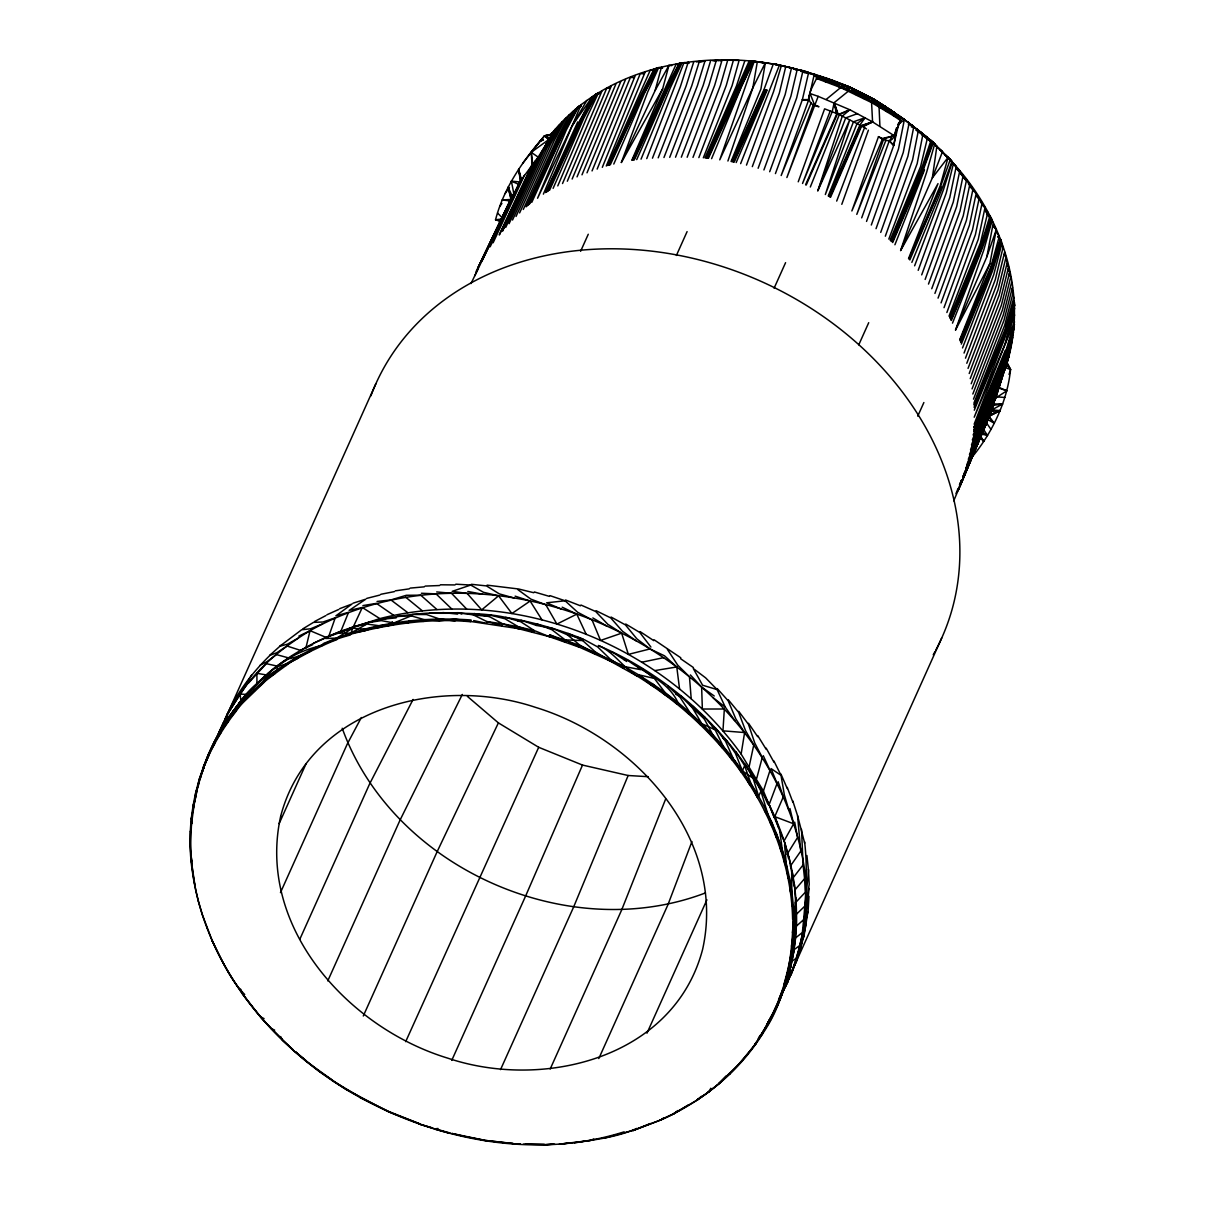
<?xml version="1.0" encoding="UTF-8"?>
<svg xmlns="http://www.w3.org/2000/svg" width="1205" height="1205" viewBox="0 0 1205 1205"><rect width="100%" height="100%" fill="white"/><g stroke="black" fill="none" stroke-linecap="round" stroke-linejoin="round"><path stroke-width="1.5" d="M809.097 888.431C805.377 926.359 798.011 965.506 778.882 999.111M1006.717 364C1033.634 277.466 987.061 180.163 915.815 130.004M579.695 639.162L583.325 639.132C558.277 629.221 532.233 621.87 505.678 617.367C479.786 611.884 453.487 613.707 427.323 613.164C383.326 615.951 339.569 627.715 301.34 649.962C224.537 693.161 178.777 785.178 192.514 872.48C205.769 963.819 268.293 1041.994 345.699 1089.184C427.609 1138.635 531.571 1161.108 624.145 1131.841M688.688 1104.759L673.746 1113.797L659.963 1120.289C701.928 1101.822 739.328 1071.878 763.398 1032.534C788.838 994.893 793.357 948.922 793.221 904.744C784.967 808.525 720.183 724.702 639.478 675.568M204.805 765.115C227.278 701.024 285.54 652.387 350.354 634.99L352.704 628.197L336.662 638.093L336.647 639.78C320.364 645.488 305.693 655.625 288.552 658.774C273.038 668.263 259.406 680.705 247.146 694.065C223.573 720.153 205.648 752.342 198.102 786.699M804.594 841.768C808.148 871.652 805.392 902.485 802.379 932.489L795.21 938.198M195.556 798.147C200.602 766.26 216.584 736.195 236.391 710.784C252.312 687.739 276.352 673.354 298.102 656.469L298.177 658.111C275.84 670.432 252.854 681.91 238.424 704.202C225.38 721.087 214.219 739.84 206.793 759.858M871.305 225.019L898.493 148.983L904.368 119.687L899.231 118.316L873.685 102.561L873.866 99.503C843.786 81.804 809.655 71.758 775.764 64.468C696.023 49.767 602.605 68.851 550.384 135.171M267.585 673.866C283.793 659.391 302.109 649.435 323.347 645.247L323.332 643.575L336.662 638.093L350.414 633.273L364.467 630.863L364.558 629.146C399.217 620.078 435.382 617.352 471.08 620.003L470.673 621.75C425.817 617.487 381.126 625.44 338.138 637.581M808.977 896.339L808.103 911.251L799.774 945.518L793.809 949.826M787.272 979.424C828.874 839.539 723.467 698.659 598.298 645.488C614.324 652.056 622.865 667.856 637.611 676.351C651.272 684.817 664.437 694.095 676.999 704.142C701.265 723.859 723.06 746.648 741.211 772.119C771.637 815.047 791.489 866.395 792.619 919.325M326.54 637.083L338.951 633.002L350.414 633.273L364.558 629.146L378.912 627.444L379.048 625.711L393.674 624.702L393.854 622.97L411.221 615.86L424.235 619.626L439.403 620.786L455.339 619.159L517.909 628.558L549.103 636.586L579.68 647.311L609.293 660.611L637.611 676.351L638.469 674.755L654.375 678.43L665.265 692.815L676.999 704.142M787.121 982.979C797.906 960.43 804.684 936.315 807.802 911.583M798.237 181.804L824.612 108.827L838.71 114.324L863.066 126.721L872.571 121.901L849.856 109.76L818.195 96.37L786.88 177.542L813.435 104.368L818.963 106.748C801.626 103.525 811.206 89.667 816.553 78.445L840.653 87.573L871.577 102.591L873.685 102.561C875.899 98.208 869.98 96.927 871.577 102.591L872.571 121.901L894.2 135.713C891.7 144.118 883.16 140.021 878.49 136.632L851.86 210.965L882.376 139.223L894.2 135.713L900.662 120.621L899.231 118.316M795.104 940.322L796.49 925.184L795.948 897.981M792.483 932.866L795.511 899.668L794.426 884.274M190.495 831.706L195.812 791.79L197.334 788.401M795.421 69.98C806.491 69.047 815.002 76.728 824.807 80.072L824.657 81.277C842.506 81.097 858.065 91.851 873.866 99.503L872.812 102.064L873.685 102.561M872.812 102.064L871.049 101.084L872.164 98.554L871.004 97.665L861.048 95.782L861.123 92.71M796.204 913.33L791.519 946.256M793.312 953.577L795.526 938.605M778.731 828.016L763.428 791.007L741.135 754.059L744.615 732.55L735.773 718.798L728.182 700.783L717.231 688.582M781.202 65.356L765.326 62.841L760.912 89.049L731.058 161.485M803.705 937.535L806.22 922.955M971.125 458.231A270.974 219.491 24.2 0 0 983.747 441.361C997.891 419.807 1007.892 395.27 1010.558 369.483L1007.049 362.509L1008.811 356.228L1007.877 352.945M796.068 926.901C791.971 959.722 784.425 992.302 768.73 1021.704L769.965 1021.072C781.081 999.261 789.621 976.02 793.734 951.845M439.403 620.786L439.72 619.039L426.51 614.535L412.05 614.475M866.531 221.419L893.703 145.474L896.791 128.242M192.197 823.09L191.414 818.09L199.232 778.987L203.796 767.811L203.449 766.47L208.796 755.64L208.465 754.27L214.58 743.831L214.264 742.416L221.118 732.399L220.816 730.953L228.393 721.373L228.122 719.897L236.391 710.784L236.135 709.293L264.498 681.985L264.317 680.403L275.132 673.444L278.25 665.326M959.767 339.644L989.877 263.669L996.309 229.583L993.477 225.004M989.877 263.669L955.535 330.05L986.85 256.816L993.312 222.804L991.128 220.018M871.049 101.084L848.892 89.998L849.525 86.971L851.197 88.025L852.959 91.881L848.531 91.023L847.19 89.245L826.344 80.615L816.553 78.445L818.602 77.888M911.236 126.811L916.387 128.694L923 133.921L917.156 163.654L888.823 239.087M908.329 124.311L911.899 125.215L918.421 130.276L912.577 159.888L885.329 236.195M455.339 619.159L454.993 620.906L439.72 619.039M889.004 111.598L889.832 109.64L884.41 108.721L884.892 106.402L875.327 100.181L889.832 109.64L889.395 111.824L894.728 112.924L894.306 115.017L893.598 115.846L871.577 102.591L869.167 100.06L856.318 94.683L854.511 92.589L854.044 89.441L851.257 87.769L845.94 86.76M872.104 98.253L873.294 99.187L871.577 102.591L876.547 104.142L879.048 106.823L885.585 109.414L889.832 109.64L879.048 102.5L884.892 106.402L884.003 108.48L879.876 103.238L872.661 98.569L879.876 103.238L879.048 106.823L879.921 126.329M994.953 400.632L1009.941 351.514L1008.977 348.26M951.543 161.711L956.213 166.636L949.781 197.53L921.704 274.876M956.213 166.636L951.558 161.877L959.722 171.065L953.26 202.048L925.139 279.455M956.393 167.796L963.157 175.523L956.665 206.597L928.483 284.079M958.638 171.11L956.409 168.233L966.515 180.012L959.993 211.176L931.751 288.733M749.254 766.124L753.788 744.856L745.609 730.772L738.65 712.381L728.287 699.759M976.878 195.602L979.168 198.313L972.48 229.854L944.012 307.682M980.418 201.988L985.012 207.667L978.234 239.403L949.013 316.192M848.892 89.998L840.653 87.573L836.165 84.455L836.647 82.226L831.751 80.148L824.807 80.072M843.44 85.781L848.953 86.715L831.073 80.178L830.185 82.106L824.657 81.277L830.622 82.256L831.073 80.178L826.329 78.235L816.553 78.445M775.433 173.595L802.379 99.684L808.585 72.752L800.692 71.321M889.305 140.91L893.703 145.474L898.568 124.296L900.662 120.621L898.84 118.06M798.93 69.8L802.907 71.08L796.656 97.921L769.679 171.728M800.286 950.338L803.615 935.969M967.058 464.106L999.517 385.118L998.825 388.115L1006.838 390.797L996.43 397.514M777.662 64.663L775.764 64.468L791.504 67.992L785.133 94.623L758.126 168.263M305.814 648.275L310.062 630.667C500.467 523.663 778.174 658.548 805.633 876.999M998.644 388.703L999.517 385.118M985.509 209.504L987.814 212.396L980.373 243.064L949.811 317.563M1004.639 252.116L996.701 284.711L966.802 363.277M949.209 159.241L953.501 163.293L946.226 193.041L918.195 270.327M1004.518 254.089L1006.039 257.132L998.026 289.787L968.052 368.399M1005.859 259.06L1007.335 262.133L999.246 294.863L969.197 373.52M1006.838 264.091L1008.555 267.149L1000.391 299.955L970.236 378.641M1007.983 269.061L1009.67 272.164L1001.43 305.031L971.2 383.762M836.165 84.455L842.205 84.35L841.602 86.715L846.422 85.992M1011.643 282.196L1003.238 315.198L972.827 394.02M875.372 103.494L876.05 100.843L873.67 99.156L876.05 100.843L874.996 103.284L871.577 102.591L879.876 103.238L878.55 105.242L879.048 106.823L884.41 108.721M1012.486 287.212L1003.991 320.289L973.489 399.141M217.186 738.861L218.858 732.339L223.573 722.398M818.195 96.37L810.091 93.538L808.239 100.166L802.379 99.684L808.525 99.563L814.234 74.484L831.073 80.178L826.344 80.615M1001.973 243.305L993.764 274.574L964.045 353.065M756.695 778.445L762.268 757.448L754.782 743.078L748.486 724.356L738.725 711.342M974.152 424.205L1005.377 343.32L1014.67 308.119M200.241 778.701L205.212 762.946M631.827 160.265L662.645 88.899L668.911 65.416L671.757 65.627M791.128 964.874C786.217 984.681 779.469 1004.247 768.73 1021.704M661.65 67.766L658.653 67.585L647.642 92.062L621.343 162.479L655.143 90.48L661.5 66.983M1004.88 370.161L1005.181 369.031M1013.887 297.274L1005.121 329.266L974.137 404.488M1009.052 374.499L1010.558 369.483L1005.573 367.766L1007.049 362.509L999.035 387.423L1006.838 390.797M474.122 613.541L489.155 616.478L502.666 623.844L502.184 625.576L486.865 621.569L473.354 614.912L458.412 612.697L429.266 613.27M703.328 157.825L732.083 85.676L739.102 60.446L733.378 60.31L726.269 85.45L698.855 157.614M733.378 60.31L727.684 60.25L720.47 85.314L692.995 157.388M204.94 764.136L208.465 754.27M727.684 60.25L721.991 60.28L714.686 85.254L687.151 157.253M896.49 127.911L894.2 135.713L882.075 138.53L878.49 136.632M796.053 962.84L800.21 948.742M512.532 220.033L543.741 151.243L555.671 128.995L551.679 134.162L544.539 135.804C523.121 160.34 503.841 187.814 495.541 219.762L500.361 221.359M1014.7 305.468L1005.452 336.376L974.212 417.216L1014.535 321.825L1005.271 352.945L974.092 427.459L1005.211 354.029L973.911 429.567M1013.526 332.399L1003.524 365.868L971.486 444.826M710.664 60.581L703.178 85.389L675.523 157.222M1014.068 328.724L1004.292 360.988L972.345 439.93M1012.772 337.219L1002.665 370.718L970.522 449.691M753.622 776.773L760.927 791.218L758.638 796.294L753.14 778.325L753.622 776.773L750.76 774.71M999.457 239.208L1001.43 241.603L992.574 270.718L962.524 347.944M1011.914 342.024L1001.701 375.553L969.468 454.526M473.686 620.56L486.428 623.301L486.865 621.569L502.666 623.844L517.909 628.558L518.436 626.826L504.955 618.752L489.893 615.092L473.354 614.912L489.155 616.478L489.893 615.092M696.354 61.952L705.03 60.852L697.439 85.585L669.724 157.343M1005.301 330.697L1014.354 301.099M987.814 213.436L989.923 216.011L981.156 244.419L950.218 318.301M1010.98 346.784L1000.662 380.343L968.308 459.331M699.412 61.214L691.73 85.871L663.955 157.539M800.813 943.952L796.354 958.291L791.73 961.319M1014.309 327.067L1004.834 357.252L973.128 435.005M999.035 387.423L1008.811 356.228L1006.371 364.648L1010.558 369.483L1006.853 363.232M693.809 61.651L686.037 86.233L658.201 157.825M911.854 262.389L942.25 188.131L951.95 161.395L939.734 149.45L952.281 161.801L943.485 189.652L914.61 265.808M1014.52 302.515L1005.362 331.465L974.197 405.272M763.428 791.007L770.025 770.326L763.277 755.686M790.706 966.621L780.765 997.017L774.499 1009.88L775.749 1009.218M1005.407 332.023L1014.595 303.268M1014.67 304.368L1005.452 333.137L974.303 407.516M1005.121 355.129L1014.505 324.461M646.754 158.623L683.973 62.6L689.2 63.127L688.221 62.178L680.373 86.67L652.462 158.186M1014.685 304.91L1005.467 333.68L974.288 410.212M1014.354 326.615L1005.075 355.58L973.67 431.254M1005.377 343.32L1014.61 314.972M828.814 196.294L859.948 124.959L865.115 117.668L853.471 121.795L825.335 194.532L849.721 119.913L817.834 190.767L842.295 116.132L849.856 109.76L838.71 114.324M985.675 211.779L990.691 217.352L981.563 245.157L950.504 318.843L982.12 246.227L991.369 218.602M744.856 60.657L736.511 85.871L704.985 157.9M991.263 266.877L1000.451 238.982M960.415 341.301L991.474 267.42L1000.662 239.509L998.267 236.767M908.54 258.548L938.002 183.627L900.617 250.535L926.66 172.149L934.749 143.847L928.528 138.59L921.976 135.096M921.946 134.192L930.953 140.473L921.9 167.6L890.796 240.759M981.834 245.684L991.082 218.075L987.588 214.324M991.64 219.129L987.076 214.294L991.896 219.656L982.632 247.296L952.492 323.136M727.91 161.018L752.824 87.875L765.326 62.841L749.6 61.304M986.85 256.816L996.309 229.583L993.553 225.38M328.694 636.556L335.261 617.788L322.97 622.006L313.496 622.367L302.741 628.905M991.82 409.881L994.23 403.916L1002.56 404.082L991.82 409.881L959.858 486.428L991.82 409.881L1000.045 410.589L989.441 416.222L986.217 422.458L990.992 429.417M675.869 694.366L680.795 696.068L692.438 707.847L704.624 717.126L704.097 718.617L712.878 734.899L722.262 747.898M955.535 330.05L983.807 249.947L992.152 220.199L989.742 217.503M841.798 204.323L868.413 130.14M861.696 217.864L888.838 142.009M876.035 228.679L903.238 152.553L909.112 123.151L907.365 121.795L913.797 126.691L907.937 156.198L880.719 232.399M791.037 975.041L795.375 962.946M940.623 186.308L950.263 159.542L945.157 154.933L951.122 160.461M535.035 630.863L549.103 636.586L549.721 634.869L580.388 645.624L624.446 666.576L638.469 674.755L651.182 685.088L665.265 692.815L664.332 694.351L677.963 702.62L689.155 714.414M773.309 63.986L764.03 89.501L731.706 161.591M808.088 101.521L781.171 175.523L811.221 102.576M934.929 293.418L963.232 215.8L969.799 184.546L960.867 173.882L965.22 179.605M763.91 169.95L790.902 96.234L797.213 69.498L787.844 66.953L808.585 72.752M938.047 298.132L966.395 220.455L972.992 189.095L968.549 183.672M941.06 302.892L969.468 225.139L976.125 193.689L970.417 187.031M946.874 312.517L975.402 234.613L982.12 202.982L976.396 196.023M746.482 165.1L773.55 91.64L781.412 65.492L791.504 67.992M752.312 166.636L779.349 93.086L785.78 66.546L783.612 65.929M953.742 500.828L991.248 411.492L1000.045 410.589L989.651 415.74L958.457 489.908M555.671 128.995L538.153 157.117L520.394 181.021L508.209 205.603M923.06 168.625L932.881 142.115M892.227 242.085L923.542 169.061L933.363 142.536L928.528 138.59L930.953 140.473M754.255 61.259L719.762 159.843L752.824 87.875L757.343 61.696L754.255 61.259L756.68 61.741M202.169 772.149L204.157 766.877M769.453 803.735L777.074 783.431L771.049 768.579L780.991 775.282L784.395 795.014L788.898 810.197M797.394 956.74L792.137 970.793L787.362 973.61M836.692 201.084L864.527 127.67L863.066 126.721M691.956 841.527L667.962 904.669L598.81 1058.547M965.476 358.171L995.285 279.65L1003.147 247.115L1000.436 242.597M830.23 110.965L802.545 183.476L832.203 111.749L834.191 102.651L848.531 91.023L850.368 90.676M645.217 71.893L606.266 166.019M681.322 157.192L708.917 85.284L716.312 60.386L719.129 60.777M817.834 190.767L845.699 117.894L857.538 113.616M972.058 388.884L1002.379 310.122L1010.709 277.18L1009.022 274.032M929.04 140.051L942.506 151.679L932.339 177.888L900.617 250.535M740.638 163.639L779.454 65.025M517.894 621.238L521.434 620.349L536.421 625.425L552.688 628.392L567.435 634.839L580.388 645.624L594.622 653.637L595.375 651.98L582.663 640.548L565.16 639.915L564.497 641.617L549.721 634.869M886.006 140.051L856.8 214.385L883.551 139.479L882.075 138.53M635.261 75.569L597.153 169.092M894.908 244.766L924.476 169.95M973.956 403.042L1004.654 325.38L1013.239 292.243L1011.598 288.974M665.642 799.036L621.629 910.046L550.173 1069.061M828.227 195.993L857.056 123.543L865.115 117.668M810.317 187.001L839.343 114.626L849.856 109.76M340.413 632.399L348.576 612.306L335.834 615.875L352.041 603.991L339.72 608.661M625.515 79.53L587.001 172.827M974.107 426.901L1005.301 350.263M602.319 167.329L640.217 73.686L643.5 73.776M641.045 159.165L670.417 87.634L682.075 62.796L685.268 63.187M637.822 667.54L641.346 668.233L640.759 669.664L624.446 666.576L609.293 660.611L595.978 652.282M961.319 344.073L992.031 268.986L1001.28 241.151L999.291 238.726M620.726 81.624L582 174.815M998.282 389.848L965.732 468.85L997.544 392.453M701.446 1096.279L696.927 1100.045C736.737 1074.047 767.359 1034.839 783.491 990.164M592.047 170.914L630.366 77.512L633.815 77.542M711.598 158.668L741.617 86.263L753.622 61.169M890.118 240.172L920.62 166.531L927.534 137.626L916.387 128.694L918.421 130.276M648.275 776.698L628.151 775.508L573.55 907.199L500.542 1069.618M955.957 493.628L958.08 488.462M959.511 485.043L961.635 479.906M965.205 471.351L963.066 476.487L965.265 471.501M971.607 455.927L973.745 450.791M975.161 447.371L977.3 442.235M577.044 176.879L615.981 83.793M543.38 194.141L581.141 104.504M572.149 179.018L611.297 86.052M580.388 645.624L579.68 647.311L565.16 639.915L552.011 629.793L537.129 624.024L536.421 625.425M893.959 114.776L894.728 112.924L888.688 108.706L899.578 116.283L897.966 117.472L893.598 115.846L891.067 112.893L886.383 111.237M960.611 341.859L991.685 267.977L1000.888 240.051L997.876 236.436M974.303 406.944L1005.437 332.58M961.68 480.012L959.542 485.118L961.726 480.087M966.696 468.097L968.835 462.991M971.697 456.183L973.851 451.077M975.282 447.673L977.421 442.566M978.852 439.162L981.006 434.056M982.421 430.652L984.575 425.546M567.314 181.232L606.657 88.372L609.7 88.251M848.953 86.715L848.531 91.023L861.394 93.131L868.248 96.28M951.046 319.928L982.12 246.227M951.302 320.47L982.376 246.754M960.777 342.325L991.881 268.519L1001.084 240.593L998.086 236.978M562.524 183.537L602.063 90.767M557.779 185.901L587.422 116.162L598.599 92.619M963.172 476.698L965.326 471.622M966.772 468.233L968.925 463.142M970.371 459.753L985.494 424.145M785.253 986.895L790.269 975.071M736.18 162.555L767.148 90.089M909.835 259.964L941.06 186.775L908.977 259.015L940.186 185.841L948.109 157.343L932.339 177.888L936.903 146.031L932.203 141.844L938.65 148.351M892.694 242.536L924.009 169.498M613.782 164.061L644.75 92.695L658.066 67.721L662.584 67.992M991.474 267.42L959.993 340.187L991.037 266.32L999.291 236.361L995.586 230.652M628.151 775.508L582.512 765.07L525.531 896.219L451.77 1060.355M553.11 188.357L583.913 118.045L597.047 93.448L600.211 93.282M829.402 196.611L860.536 125.26M829.974 196.942L861.123 125.576L872.571 121.901L862.268 126.239M830.546 197.274L861.696 125.892L872.571 121.901M805.603 184.727L836.903 113.511L834.191 102.651L838.108 114.038M806.22 184.998L837.505 113.767L834.191 102.651L836.36 113.3M850.368 88.372L861.394 93.131L860.37 95.436L856.318 94.683L861.048 95.782M636.722 159.602L668.489 87.845L681.563 62.871L684.711 63.263M733.634 161.952L765.958 89.848M923.542 169.061L891.278 241.196L922.578 168.188L932.218 141.527L926.525 137.852M375.87 383.717L225.154 719.084C235.382 694.592 251.815 672.902 270.824 654.496M194.728 801.446L193.207 804.835L193.403 808.103M519.626 212.924L550.64 144.058L562.313 121.81M523.301 209.459L554.21 140.563L565.763 118.301M279.153 823.602L306.055 763.759M280.464 892.634L347.326 743.892L361.349 717.502M580.614 251.288L588.266 234.252M299.789 939.313L369.709 783.717L413.089 699.427M327.775 980.9L400.015 820.183L462.328 694.442M705.874 157.96L749.224 60.852L752.432 61.425L750.851 60.928L706.522 158.006M676.382 255.475L687.091 231.616M732.339 161.696L764.678 89.607M732.986 161.832L765.326 89.727M734.176 162.072L766.606 89.983M363.292 1015.996L437.069 851.845L498.388 722.88L467.389 696.385M405.678 1041.662L538.695 747.296L498.388 722.88M774.092 288.221L785.585 262.66M858.758 344.841L868.715 322.684M735.969 751.875L744.66 765.702L742.37 770.793L749.676 784.696M917.743 416.162L923.874 402.53M646.98 1033.182L706.913 899.819M710.754 1088.266L709.233 1091.655L696.927 1100.045M790.992 973.384L941.708 638.017M516.041 216.448L547.16 147.628L558.954 125.38M707.169 158.081L751.724 60.988L753.999 61.5L750.851 60.928M707.817 158.141L740.322 86.127M708.45 158.232L752.989 61.109L739.689 86.067M607.727 165.537L650.278 70.176L653.411 70.312M842.205 84.35L840.653 87.573L826.223 99.413M509.097 223.678L540.427 154.903L548.576 139.69L544.539 135.804L531.254 152.327L532.008 164.633L499.277 234.96L532.776 164.483L531.254 152.327L548.576 139.69M526.133 206.838L557.84 137.114L569.272 114.837M531.751 202.38L564 131.676L578.505 106.402M545.624 192.559L577.767 121.916M505.754 227.384L537.174 158.638M830.622 82.256L836.647 82.226L835.713 84.275L840.653 87.573L845.338 88.417M549.57 190.239L582.346 118.888L596.626 93.689M608.525 165.296L641.632 93.538L654.134 68.896L657.207 69.062M633.649 159.964L666.757 88.085L679.771 63.142M634.267 159.873L667.977 87.905L680.961 62.946L684.124 63.353M493.131 242.762L524.416 175.343M610.272 164.829L643.575 92.966L656.921 68.022M471.004 283.567L520.681 180.554L518.632 169.182L521.404 179.485M341.994 631.736L353.155 627.157L362.313 607.501L379.831 618.602C512.758 584.756 661.756 643.35 741.135 754.059M490.179 246.754L522.217 178.355M535.351 160.822L502.47 231.134L533.589 163.293L532.008 164.633M527.172 205.874L560.641 134.523L572.872 111.447M546.106 192.243L580.012 120.349L592.529 96.43L571.998 125.998L537.566 198.253L566.23 130.095L578.942 106.07M546.588 191.926L580.479 120.033L594.743 94.879M547.07 191.625L580.946 119.717M547.567 191.339L581.428 119.431L595.677 94.276L598.855 94.095M547.989 191.098L581.925 119.129L596.144 93.975M527.76 205.362L562.268 133.062L578.069 106.733L562.69 132.701L528.618 204.654M529.055 204.308L563.127 132.354M529.507 203.976L563.563 132.008M892.016 136.15L889.712 141.015L893.703 145.474M666.757 88.085L632.429 160.16L676.306 63.85L679.605 63.82M481.187 261.741L520.123 181.473M643.575 92.966L609.097 165.13L642.416 93.297L655.565 68.429M476.096 271.562L510.86 198.976L508.118 187.287L512.291 196.219M229.899 716.388L226.329 716.508L215.529 740.533L226.329 716.508L251.544 675.177M474.68 275.9L477.948 269.197M482.03 260.822L491.038 242.401M778.49 1002.349L765.687 1027.458L758.397 1038.514L763.398 1032.534L754.917 1044.163L756.107 1043.59L738.213 1064.859L718.813 1083.551L726.073 1075.99M778.038 1004.142L762.193 1033.137L769.965 1021.072M549.676 138.078L551.679 134.162L550.851 135.156L544.539 135.804L549.043 139.012L540.427 154.903L549.676 138.078L544.539 135.804L551.408 134.478M624.446 666.576L623.633 668.188L610.076 658.969L597.65 646.904L584.184 639.599M781.337 994.818L788.16 981.457M667.359 87.995L680.373 63.052M666.154 88.191L679.183 63.263M644.163 92.83L657.493 67.872L660.506 68.052M643.003 93.131L656.348 68.188M655.143 90.48L668.911 65.416M783.958 841.15L793.643 823.783L789.938 808.495M621.343 162.479L662.645 88.899M561.681 133.559L575.629 108.872M767.781 1022.774L772.691 1014.188L766.907 1024.431M571.998 125.998L586.835 100.467M778.581 999.788L782.361 993.297M580.479 120.033L595.677 94.276M758.397 1038.514L760.325 1035.291M787.046 854.345L797.59 837.46L794.682 822.096M226.781 714.716L248.652 681.593M550.851 135.156L552.462 132.686L550.474 135.352M230.396 714.821L248.155 692.604M499.819 206.462L501.928 203.389M238.424 704.202L239.434 702.726M790.39 866.064L800.738 851.182L797.559 815.68L792.754 800.828M897.906 124.582L900.662 120.621L897.966 117.472M505.106 193.568L509.444 187.498M870.537 100.813L872.164 98.554M871.682 101.431L873.294 99.187M847.748 89.501L849.42 87.212M543.169 139.524L540.096 141.271L522.609 163.413M687.362 63.308L688.221 62.178M240.895 701.34L240.157 694.02C257.78 667.495 283.024 647.085 310.062 630.667L326.465 637.566M791.986 879.288L803.072 864.919L801.521 829.371M898.493 123.407L900.662 120.621L893.598 115.846M795.149 889.697L804.578 878.641L803.072 864.919M248.17 683.416L266.275 663.669L276.894 666.034M390.179 624.356L392.438 621.735M438.063 1128.483L434.192 1128.949L449.736 1133.303M795.285 902.907L805.271 892.287L804.578 878.641M705.03 60.852L700.527 62.058M711.824 1088.928L708.163 1092.091L719.912 1083.084M247.146 694.065L256.545 684.425M795.933 914.716L805.121 905.844L808.51 870.597L806.913 855.49M776.803 834.478L770.748 823.919L771.983 822.744L764.467 810.634M280.855 645.398L269.664 655.399L276.834 652.703L286.986 646.016L301.687 650.745M774.725 816.056L779.816 831.134L782.271 849.826L781.006 850.926L777.843 837.144M795.918 926.494L804.157 919.249L809.203 884.259L808.419 869.182M784.56 844.735L786.232 863.518L784.952 864.588L782.271 849.826M498.584 595.812L481.699 609.866L467.118 593.402L452.191 591.354L470.703 585.058L483.551 592.318L498.584 595.812L511.899 613.526L530.125 601.054L542.009 619.897M659.963 1120.289L673.746 1113.797L677.752 1110.558M898.568 124.296L904.368 119.687L902.771 118.436L909.112 123.151L902.771 118.436M650.399 1123.482L632.956 1130.546L660.882 1119.927L663.639 1117.879M715.062 61.169L716.312 60.386L712.953 60.913M574.604 1142.852C595.526 1139.569 617.337 1137.189 636.722 1128.422M697.966 1099.638L672.797 1114.158L673.746 1113.797M364.467 630.863L379.048 625.711L366.847 624.054L350.414 633.273M298.238 638.048L287.498 644.148L279.711 646.287L301.657 629.748L310.604 628.784L322.413 623.904M780.765 997.017L779.514 997.725L784.997 984.5L783.717 985.238C791.098 959.09 796.189 932.022 793.221 904.744M314.55 621.539L325.847 615.604M836.647 82.226L834.011 83.552L840.653 87.573M586.217 634.372L576.788 614.143L556.906 624.085L545.805 604.729L530.908 599.141L518.014 589.742M260.265 665.039L266.772 661.816L276.322 654.571L290.601 658.457M298.78 636.165L310.062 630.667M720.545 60.973L721.991 60.28M313.692 643.199L339.855 631.601L352.704 628.197M277.271 666.757L286.263 663.865L298.177 658.111L310.513 651.363L310.468 649.706M301.34 649.962L312.758 644.615M989.862 415.243L1000.045 410.589L990.043 414.821M593.779 1138.966L590.36 1140.517L559.346 1144.163L570.191 1142.988M326.886 614.776L338.726 609.459M728.844 1074.468L729.959 1073.986M338.951 633.002L353.592 626.796L366.29 624.22M660.882 1119.927L632.956 1130.546M540.096 141.271L543.44 139.976M892.468 113.767L894.728 112.924L888.688 108.706M353.155 627.157L379.831 618.602M679.545 688.868L676.773 666.968L664.512 655.806L650.007 648.938L628.362 654.39L621.644 633.167L600.557 640.442L592.001 619.837L577.602 612.23L565.07 600.768L549.992 595.632M353.02 603.193L365.793 599.171L349.164 610.408L362.313 607.501M705.407 892.935C567.314 945.654 392.544 867.645 342.22 728.257M377.06 601.461L390.917 599.939L406.341 595.285L420.756 595.18L436.888 609.504M577.225 107.441L580.75 106.371M378.912 627.444L393.854 622.97L408.706 622.684M633.8 1130.215L604.398 1138.092M577.647 107.079L581.051 106.13M876.547 104.142L879.876 103.238M366.742 598.388L379.937 595.044M641.768 662.223L663.609 657.674M380.84 594.276L394.427 591.61M654.797 670.598L676.773 666.968M362.916 605.588L376.442 603.374L393.689 615.318M367.721 622.669L381.337 620.62L393.854 622.97M395.3 590.842L409.233 588.868M1002.56 404.082L993.432 405.287L957.704 491.007L988.959 417.231L994.261 423.256L987.754 419.536M501.837 219.039L495.541 219.762L500.572 220.982M565.07 600.768L546.603 602.816L561.379 609.097M864.075 97.304L868.745 96.822L869.167 100.06M382.196 619.234L396.144 617.879M856.68 93.583L861.394 93.131L871.004 97.665M410.062 588.115L424.296 586.835M510.619 199.473L502.334 199.97L510.031 200.874M554.631 1144.163L543.907 1144.75L553.11 1144.132M396.987 616.493L411.221 615.86M425.094 586.097L439.584 585.525M325.621 638.484L336.662 638.093M510.408 199.955L502.334 199.97L510.197 200.452M891.067 112.893L894.728 112.924L883.883 105.573L880.343 104.94M440.367 584.787L455.068 584.937M408.932 620.937L423.964 621.373M519.852 1144.027L512.637 1143.786L520.138 1143.861M523.467 1144.148L544.509 1144.464L525.38 1144.148M421.419 593.252L436.029 593.869L451.709 608.932M804.338 72.677L815.424 74.635M833.604 81.955L837.144 82.136M455.806 584.184L470.703 585.058M996.595 396.987L996.535 395.556L964.286 473.565L996.113 396.807L1004.819 397.484M240.157 694.02L247.658 694.562M353.201 628.227L364.558 629.146M744.615 732.55L722.955 730.832L724.341 709.007L702.349 709.022L701.641 687.061L690.39 674.921M862.042 96.28L868.745 96.822M436.707 591.941L451.498 593.282L466.651 609.052M658.653 67.585L662.283 67.917M658.066 67.721L661.711 68.052M819.867 76.307L825.485 78.205M508.118 187.287L511.101 198.464L477.993 267.766L513.782 193.403L511.387 181.127L519.852 181.94M609.564 652.131L612.984 652.462L626.736 661.485M504.383 1142.626L481.126 1139.96L513.149 1143.485L507.877 1142.973M442.792 612.562L457.629 614.068M471.396 584.305L486.428 585.901L499.337 593.884L514.369 598.072M765.326 62.841L760.295 62.238L768.022 63.353M837.204 83.567L842.536 84.199M517.909 628.558L534.146 630.501L533.574 632.218L518.436 626.826L502.666 623.844M778.294 64.784L775.764 64.468L778.912 64.904M802.379 99.684L808.555 100.527M383.702 624.928L389.034 625.666M623.874 659.542L627.338 660.054C645.006 673.49 667.992 680.93 677.963 702.62M487.091 585.148L518.602 588.989L533.785 592.724M682.075 62.796L684.877 63.247M844.554 85.796L848.139 86.383M681.563 62.871L684.32 63.323M267.359 675.116L256.891 673.294L256.951 684.274M845.985 86.353L850.61 87.754M847.025 86.82L850.685 87.483L861.394 93.131M467.826 591.474L482.828 594.246M467.54 1137.008L481.563 1139.659L451.785 1133.438L465.778 1136.677M864 98.539L867.675 99.262M752.357 61.048L754.842 61.56M549.103 636.586L565.16 639.915M580.539 638.093L567.435 634.839M982.03 434.177L987.482 435.457L982.994 428.543M518.436 626.826L534.146 630.501L520.726 621.735L505.678 617.367M894.306 115.017L899.578 116.283L890.013 110.74M683.973 62.6L686.865 63.383M434.493 1128.618L450.083 1132.986M793.402 68.339L802.907 71.08M534.327 591.956L549.48 596.4M717.111 689.576L702.59 685.223L693.282 668.504L705.618 677.843L717.111 689.576L725.305 707.184L734.794 720.59M432.746 1128.091L418.813 1123.919L432.776 1128.061M804.458 71.336L814.234 74.484L817.02 78.385M515.122 596.159L530.125 601.054M879.048 106.823L884.003 108.48M793.643 823.783L774.755 816.629L783.371 796.731L778.099 781.699M893.056 113.18L898.132 115.138L904.368 119.687L893.432 111.884M565.537 599.985L580.494 605.814M689.697 705.076L692.98 706.371L704.097 718.617L692.438 707.847L701.807 723.693L711.809 736.33M458.412 612.697L461.801 614.068M538.695 747.296L582.512 765.07M511.387 181.127L518.602 184.29M580.931 605.015L595.707 611.522L607.817 624.295L621.644 633.167M701.34 715.665L704.624 717.126M701.807 723.693L715.168 729.808L723.362 746.498L732.068 759.843M240.608 989.154L242.1 993.417L261.048 1017.638L271.336 1028.588L274.68 1030.124M562.178 607.184L576.788 614.143M568.112 633.438L582.663 640.548M596.114 610.724L610.694 617.879L622.518 631.284L636.014 640.759M359.677 1097.348L388.854 1111.507L419.069 1123.572L388.688 1111.884L345.699 1089.184L318.979 1071.185L294.156 1051.106L271.336 1028.588C246.889 1002.891 226.615 973.248 212.231 940.759C221.509 959.301 230.155 979.695 244.72 994.502M712.411 726.69L715.68 728.317L725.636 741.421L733.197 758.487M260.867 1016.99L264.061 1018.617M611.071 617.05L625.395 624.868L636.888 638.876L650.007 648.938M722.895 738.123L726.148 739.9L735.472 753.396L742.37 770.793L753.14 778.325L761.394 789.652L767.977 804.338M925.455 137.445L933.363 142.536M927.669 138.816L933.83 142.973M926.479 138.289L934.282 143.395L930.863 140.578M926.856 138.65L934.749 143.847L932.203 141.844M592.83 617.939L606.958 626.193M359.768 1096.927L332.128 1080.448M625.726 624.024L639.78 632.459L650.911 647.055M654.059 639.765L680.78 657.779M875.327 100.181L884.892 106.402M864.527 127.67L866.455 128.92M982.949 432.475L987.482 435.457M640.081 631.601L653.788 640.653M883.883 105.573L889.832 109.64M680.569 658.698L693.447 667.57M531.254 152.327L538.153 157.117M332.143 1079.981L306.311 1061.394L295.285 1051.649M701.641 687.061L714.234 695.993M898.132 115.138L904.368 119.687M390.917 599.939L407.847 612.697M907.365 121.795L913.797 126.691L911.899 125.215M923 133.921L920.831 132.234L927.534 137.626L925.214 135.834M713.27 697.816L725.305 707.184M641.346 668.233L654.375 678.43M405.693 597.213L422.262 610.754M295.421 1051.709L306.251 1060.867M948.877 158.849L952.281 161.801M652.086 683.506L664.332 694.351M292.785 1049.435L282.542 1040.382L280.66 1036.541M945.157 154.933L950.685 159.994M970.522 186.835L972.992 189.095L968.443 183.883M668.112 686.263L680.253 697.544L690.164 712.923L700.768 725.154M934.297 143.967L942.506 151.679M950.278 160.25L953.501 163.293M976.547 195.858L979.168 198.313M982.964 205.678L985.012 207.667M984.681 209.309L987.814 212.396M497.56 213.059L503.404 218.858M987.799 213.888L989.923 216.011M987.482 214.144L990.691 217.352M989.998 218.015L992.152 220.199L989.877 217.759M979.936 437.505L983.747 441.361L980.493 436.014M271.336 1028.588L282.407 1039.795M992.98 226.103L996.309 229.583M956.363 167.51L959.722 171.065M989.621 217.231L991.896 219.656M956.409 168.233L963.157 175.523M960.867 173.791L966.515 180.012M962.991 176.894L966.395 180.72M999.05 238.876L1001.43 241.603M715.168 729.808L706.1 718.617M1006.627 264.814L1008.555 267.149M1007.726 269.769L1009.67 272.164M951.257 161.771L953.004 163.94M980.252 437.023L983.747 441.361L980.268 436.376M989.215 416.719L994.261 423.256M748.546 723.286L757.659 736.662M667.404 649.405L677.692 665.115L689.456 676.758L691.203 698.719M757.689 735.562L766.154 749.284M1004.292 254.165L1006.039 257.132M1005.603 259.135L1007.335 262.133M734.086 759.677L741.211 772.119M745.142 764.166L753.14 778.325M766.169 748.154L773.941 762.163M773.926 761.003L780.991 775.282M757.448 797.559L750.866 783.416L744.66 765.702M191.414 818.09C192.017 832.324 188.447 847.702 192.258 861.635M780.961 774.092L787.287 788.597M779.816 831.134L784.997 843.123L788.522 858.427M201.943 913.661L212.547 941.617M768.429 802.756L774.273 817.653M810.091 93.538L814.46 104.715M787.242 787.377L792.815 802.078M206.703 927.278L207.034 928.166M190.45 831.51C190.119 854.661 192.454 878.34 198.358 900.948M195.21 887.241L190.993 858.743M770.748 823.919L760.927 791.218M797.559 815.68L804.669 843.108M771.983 822.744L776.276 837.37M195.812 791.79L196.174 793.056M197.997 899.969L202.304 914.595M832.324 82.919L832.7 84.32M520.982 180.102L518.632 169.182L520.394 181.021M226.329 716.508L227.037 720.138M788.944 856.8L791.67 872.179L791.941 905.708M254.255 689.516L254.466 691.068M786.232 863.518L788.1 878.294M792.092 870.522L794.005 885.931M789.38 877.255L790.42 892.016M286.263 663.865L286.383 665.476M935.05 651.498A310.182 251.258 24.2 0 1 933.227 654.797M370.869 395.888A310.182 251.258 24.2 0 1 761.786 281.699A310.182 251.258 24.2 0 1 935.939 649.841M280.675 816.237C256.379 926.284 347.432 1027.654 447.763 1058.156C543.937 1090.45 674.167 1057.885 702.636 949.284C726.931 839.252 635.879 737.867 535.547 707.38C439.373 675.086 309.143 707.651 280.675 816.237"/></g></svg>
